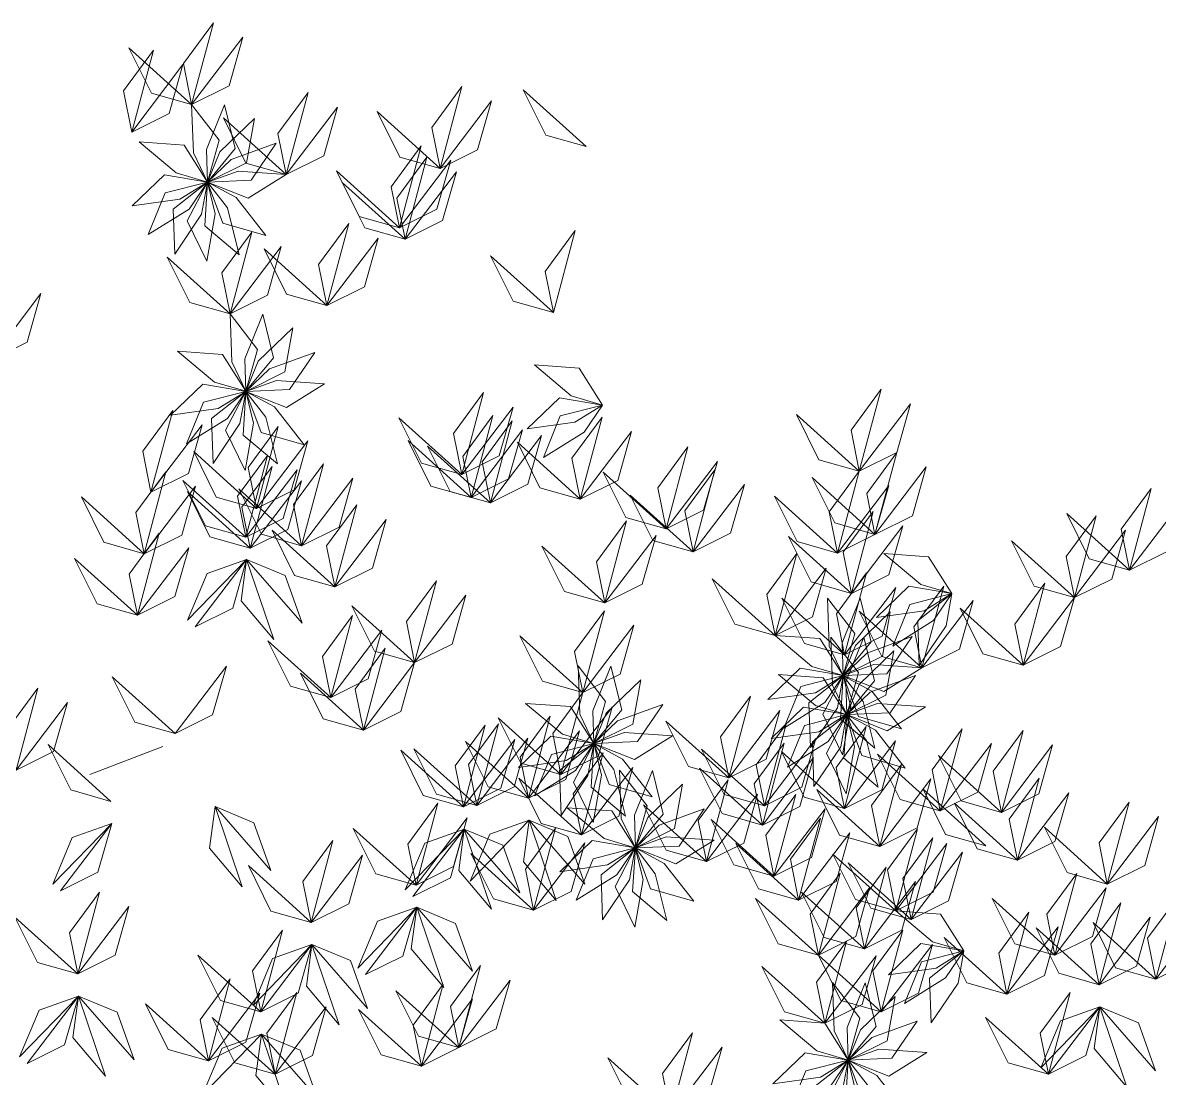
# Model space of a CAD drawing. Header units: inches. Extents: x 4350 to 28384, y -6772 to 993.
# Drawn here: x 15217.2 to 15297.7, y -648.5 to -573.8 of the extents above; entities that cross this region are included whole.
import ezdxf

# ---------------------------------------------------------------- set-up
doc = ezdxf.new("R2010")
doc.units = ezdxf.units.IN
doc.header["$MEASUREMENT"] = 0
doc.layers.add('ARREDAMENTO', color=2, linetype='Continuous', lineweight=18)

# ---------------------------------------------------------------- blocks, each defined once
blk = doc.blocks.new('jacaranda')
at = {"layer": 'ARREDAMENTO', "linetype": 'Continuous'}
blk.add_line((14144.752, 19555.061), (14139.572, 19553.073), dxfattribs=at)
at = {"layer": 'ARREDAMENTO', "lineweight": 0}
for points in [[(14146.787, 19600.519), (14146.202, 19603.426), (14148.33, 19606.316), (14146.787, 19600.519)], [(14146.787, 19600.519), (14149.441, 19601.84), (14150.418, 19605.293), (14146.787, 19600.519)], [(14142.539, 19598.576), (14141.955, 19601.482), (14144.082, 19604.372), (14142.539, 19598.576)], [(14146.787, 19600.519), (14143.935, 19601.326), (14142.335, 19604.538), (14146.787, 19600.519)], [(14142.539, 19598.576), (14145.193, 19599.897), (14146.17, 19603.35), (14142.539, 19598.576)], [(14153.487, 19595.568), (14152.902, 19598.474), (14155.029, 19601.364), (14153.487, 19595.568)], [(14164.391, 19596), (14163.806, 19598.906), (14165.934, 19601.796), (14164.391, 19596)], [(14174.727, 19597.547), (14171.875, 19598.354), (14170.275, 19601.567), (14174.727, 19597.547)], [(14146.787, 19600.519), (14146.907, 19597.113), (14147.91, 19595.036), (14148.74, 19598.007), (14146.787, 19600.519)], [(14149.118, 19600.5), (14147.841, 19597.34), (14147.914, 19595.035), (14149.88, 19597.411), (14149.118, 19600.5)], [(14153.487, 19595.568), (14156.141, 19596.889), (14157.118, 19600.342), (14153.487, 19595.568)], [(14164.391, 19596), (14167.045, 19597.321), (14168.022, 19600.774), (14164.391, 19596)], [(14151.239, 19599.535), (14148.788, 19597.167), (14147.916, 19595.032), (14150.679, 19596.403), (14151.239, 19599.535)], [(14153.487, 19595.568), (14150.634, 19596.375), (14149.035, 19599.587), (14153.487, 19595.568)], [(14164.391, 19596), (14161.539, 19596.807), (14159.939, 19600.019), (14164.391, 19596)], [(14143.077, 19597.87), (14145.688, 19595.679), (14147.903, 19595.035), (14146.251, 19597.64), (14143.077, 19597.87)], [(14152.785, 19597.79), (14149.582, 19596.625), (14147.917, 19595.028), (14150.999, 19595.157), (14152.785, 19597.79)], [(14161.506, 19591.798), (14160.921, 19594.704), (14163.048, 19597.594), (14161.506, 19591.798)], [(14161.912, 19590.993), (14161.327, 19593.899), (14163.454, 19596.789), (14161.912, 19590.993)], [(14161.506, 19591.798), (14164.159, 19593.119), (14165.136, 19596.572), (14161.506, 19591.798)], [(14142.564, 19593.339), (14145.939, 19593.814), (14147.899, 19595.029), (14144.858, 19595.544), (14142.564, 19593.339)], [(14153.487, 19595.568), (14150.087, 19595.806), (14147.916, 19595.024), (14150.784, 19593.889), (14153.487, 19595.568)], [(14161.506, 19591.798), (14158.653, 19592.604), (14157.054, 19595.817), (14161.506, 19591.798)], [(14161.912, 19590.993), (14164.566, 19592.314), (14165.543, 19595.767), (14161.912, 19590.993)], [(14143.712, 19591.311), (14146.603, 19593.118), (14147.899, 19595.025), (14144.912, 19594.259), (14143.712, 19591.311)], [(14145.587, 19589.926), (14147.493, 19592.752), (14147.901, 19595.022), (14145.484, 19593.106), (14145.587, 19589.926)], [(14147.862, 19589.423), (14148.454, 19592.78), (14147.904, 19595.02), (14146.475, 19592.286), (14147.862, 19589.423)], [(14150.146, 19589.889), (14149.321, 19593.196), (14147.908, 19595.019), (14147.714, 19591.94), (14150.146, 19589.889)], [(14152.043, 19591.243), (14149.944, 19593.929), (14147.911, 19595.019), (14148.986, 19592.128), (14152.043, 19591.243)], [(14161.912, 19590.993), (14159.059, 19591.8), (14157.46, 19595.012), (14161.912, 19590.993)], [(14149.504, 19585.7), (14148.919, 19588.606), (14151.046, 19591.496), (14149.504, 19585.7)], [(14156.368, 19586.297), (14155.784, 19589.203), (14157.911, 19592.093), (14156.368, 19586.297)], [(14172.409, 19585.795), (14171.824, 19588.701), (14173.952, 19591.591), (14172.409, 19585.795)], [(14156.368, 19586.297), (14159.022, 19587.618), (14159.999, 19591.071), (14156.368, 19586.297)], [(14149.504, 19585.7), (14152.158, 19587.021), (14153.135, 19590.474), (14149.504, 19585.7)], [(14156.368, 19586.297), (14153.516, 19587.104), (14151.916, 19590.316), (14156.368, 19586.297)], [(14172.409, 19585.795), (14169.557, 19586.601), (14167.957, 19589.814), (14172.409, 19585.795)], [(14149.504, 19585.7), (14146.651, 19586.506), (14145.052, 19589.719), (14149.504, 19585.7)], [(14132.483, 19582.363), (14135.137, 19583.684), (14136.114, 19587.137), (14132.483, 19582.363)], [(14149.504, 19585.7), (14149.623, 19582.293), (14150.627, 19580.217), (14151.456, 19583.187), (14149.504, 19585.7)], [(14151.834, 19585.681), (14150.558, 19582.52), (14150.63, 19580.215), (14152.596, 19582.591), (14151.834, 19585.681)], [(14153.956, 19584.716), (14151.504, 19582.348), (14150.632, 19580.212), (14153.395, 19581.583), (14153.956, 19584.716)], [(14145.793, 19583.05), (14148.405, 19580.859), (14150.62, 19580.216), (14148.967, 19582.82), (14145.793, 19583.05)], [(14155.501, 19582.971), (14152.298, 19581.805), (14150.633, 19580.208), (14153.715, 19580.337), (14155.501, 19582.971)], [(14171.068, 19582.079), (14173.679, 19579.888), (14175.894, 19579.245), (14174.241, 19581.849), (14171.068, 19582.079)], [(14156.203, 19580.749), (14152.803, 19580.986), (14150.633, 19580.205), (14153.501, 19579.069), (14156.203, 19580.749)], [(14145.28, 19578.519), (14148.655, 19578.994), (14150.616, 19580.21), (14147.574, 19580.724), (14145.28, 19578.519)], [(14146.429, 19576.492), (14149.319, 19578.298), (14150.616, 19580.206), (14147.628, 19579.439), (14146.429, 19576.492)], [(14148.303, 19575.106), (14150.209, 19577.932), (14150.617, 19580.202), (14148.2, 19578.287), (14148.303, 19575.106)], [(14150.579, 19574.603), (14151.17, 19577.96), (14150.62, 19580.2), (14149.191, 19577.467), (14150.579, 19574.603)], [(14152.862, 19575.069), (14152.038, 19578.376), (14150.624, 19580.199), (14150.43, 19577.121), (14152.862, 19575.069)], [(14154.759, 19576.424), (14152.66, 19579.11), (14150.628, 19580.2), (14151.702, 19577.309), (14154.759, 19576.424)], [(14165.925, 19574.325), (14165.34, 19577.231), (14167.467, 19580.121), (14165.925, 19574.325)], [(14194.077, 19574.559), (14193.493, 19577.466), (14195.62, 19580.356), (14194.077, 19574.559)], [(14170.554, 19577.549), (14173.93, 19578.023), (14175.89, 19579.239), (14172.849, 19579.753), (14170.554, 19577.549)], [(14194.077, 19574.559), (14196.731, 19575.88), (14197.708, 19579.333), (14194.077, 19574.559)], [(14143.905, 19573.068), (14143.32, 19575.974), (14145.447, 19578.864), (14143.905, 19573.068)], [(14165.925, 19574.325), (14168.578, 19575.646), (14169.555, 19579.099), (14165.925, 19574.325)], [(14166.581, 19572.702), (14165.996, 19575.609), (14168.123, 19578.499), (14166.581, 19572.702)], [(14171.703, 19575.521), (14174.594, 19577.327), (14175.89, 19579.235), (14172.902, 19578.468), (14171.703, 19575.521)], [(14194.077, 19574.559), (14191.225, 19575.366), (14189.625, 19578.579), (14194.077, 19574.559)], [(14143.905, 19573.068), (14146.559, 19574.389), (14147.536, 19577.842), (14143.905, 19573.068)], [(14151.384, 19571.923), (14150.799, 19574.829), (14152.926, 19577.719), (14151.384, 19571.923)], [(14165.925, 19574.325), (14163.072, 19575.132), (14161.473, 19578.344), (14165.925, 19574.325)], [(14167.947, 19572.318), (14167.362, 19575.224), (14169.49, 19578.114), (14167.947, 19572.318)], [(14174.313, 19572.584), (14173.728, 19575.49), (14175.856, 19578.38), (14174.313, 19572.584)], [(14166.581, 19572.702), (14169.234, 19574.023), (14170.211, 19577.477), (14166.581, 19572.702)], [(14167.947, 19572.318), (14170.601, 19573.639), (14171.578, 19577.092), (14167.947, 19572.318)], [(14174.313, 19572.584), (14176.967, 19573.905), (14177.944, 19577.358), (14174.313, 19572.584)], [(14151.384, 19571.923), (14154.037, 19573.244), (14155.014, 19576.697), (14151.384, 19571.923)], [(14166.581, 19572.702), (14163.728, 19573.509), (14162.129, 19576.722), (14166.581, 19572.702)], [(14167.947, 19572.318), (14165.095, 19573.124), (14163.495, 19576.337), (14167.947, 19572.318)], [(14174.313, 19572.584), (14171.461, 19573.391), (14169.861, 19576.603), (14174.313, 19572.584)], [(14180.396, 19570.476), (14179.811, 19573.382), (14181.938, 19576.272), (14180.396, 19570.476)], [(14151.384, 19571.923), (14148.531, 19572.729), (14146.931, 19575.942), (14151.384, 19571.923)], [(14150.62, 19569.881), (14150.035, 19572.787), (14152.163, 19575.677), (14150.62, 19569.881)], [(14180.396, 19570.476), (14183.049, 19571.797), (14184.026, 19575.25), (14180.396, 19570.476)], [(14195.189, 19570.084), (14194.604, 19572.99), (14196.731, 19575.88), (14195.189, 19570.084)], [(14143.426, 19568.717), (14142.841, 19571.623), (14144.968, 19574.513), (14143.426, 19568.717)], [(14150.937, 19569.102), (14150.352, 19572.008), (14152.48, 19574.898), (14150.937, 19569.102)], [(14150.62, 19569.881), (14153.274, 19571.202), (14154.251, 19574.655), (14150.62, 19569.881)], [(14154.58, 19569.284), (14153.995, 19572.19), (14156.122, 19575.08), (14154.58, 19569.284)], [(14180.396, 19570.476), (14177.543, 19571.283), (14175.943, 19574.495), (14180.396, 19570.476)], [(14182.313, 19568.853), (14181.729, 19571.759), (14183.856, 19574.649), (14182.313, 19568.853)], [(14192.535, 19568.763), (14191.95, 19571.669), (14194.077, 19574.559), (14192.535, 19568.763)], [(14195.189, 19570.084), (14197.843, 19571.405), (14198.82, 19574.858), (14195.189, 19570.084)], [(14150.62, 19569.881), (14147.767, 19570.688), (14146.168, 19573.9), (14150.62, 19569.881)], [(14150.937, 19569.102), (14153.591, 19570.423), (14154.568, 19573.876), (14150.937, 19569.102)], [(14154.58, 19569.284), (14157.234, 19570.605), (14158.211, 19574.058), (14154.58, 19569.284)], [(14195.189, 19570.084), (14192.336, 19570.891), (14190.737, 19574.103), (14195.189, 19570.084)], [(14143.426, 19568.717), (14146.08, 19570.038), (14147.057, 19573.491), (14143.426, 19568.717)], [(14150.937, 19569.102), (14148.085, 19569.909), (14146.485, 19573.121), (14150.937, 19569.102)], [(14154.58, 19569.284), (14151.727, 19570.091), (14150.128, 19573.303), (14154.58, 19569.284)], [(14182.313, 19568.853), (14179.461, 19569.66), (14177.861, 19572.872), (14182.313, 19568.853)], [(14182.313, 19568.853), (14184.967, 19570.174), (14185.944, 19573.627), (14182.313, 19568.853)], [(14192.535, 19568.763), (14195.189, 19570.084), (14196.166, 19573.537), (14192.535, 19568.763)], [(14213.224, 19567.547), (14212.639, 19570.454), (14214.766, 19573.344), (14213.224, 19567.547)], [(14143.426, 19568.717), (14140.573, 19569.524), (14138.974, 19572.736), (14143.426, 19568.717)], [(14156.935, 19566.373), (14156.35, 19569.279), (14158.477, 19572.169), (14156.935, 19566.373)], [(14192.535, 19568.763), (14189.682, 19569.57), (14188.083, 19572.782), (14192.535, 19568.763)], [(14213.224, 19567.547), (14215.878, 19568.868), (14216.855, 19572.321), (14213.224, 19567.547)], [(14193.521, 19565.907), (14192.936, 19568.813), (14195.063, 19571.703), (14193.521, 19565.907)], [(14209.316, 19565.602), (14208.731, 19568.508), (14210.859, 19571.398), (14209.316, 19565.602)], [(14213.224, 19567.547), (14210.371, 19568.354), (14208.772, 19571.567), (14213.224, 19567.547)], [(14156.935, 19566.373), (14159.588, 19567.694), (14160.565, 19571.147), (14156.935, 19566.373)], [(14176.055, 19565.239), (14175.47, 19568.145), (14177.597, 19571.035), (14176.055, 19565.239)], [(14193.521, 19565.907), (14196.175, 19567.228), (14197.152, 19570.681), (14193.521, 19565.907)], [(14142.947, 19564.366), (14142.362, 19567.272), (14144.49, 19570.162), (14142.947, 19564.366)], [(14156.935, 19566.373), (14154.082, 19567.18), (14152.482, 19570.392), (14156.935, 19566.373)], [(14176.055, 19565.239), (14178.709, 19566.56), (14179.686, 19570.013), (14176.055, 19565.239)], [(14193.521, 19565.907), (14190.668, 19566.714), (14189.069, 19569.926), (14193.521, 19565.907)], [(14209.316, 19565.602), (14206.464, 19566.409), (14204.864, 19569.621), (14209.316, 19565.602)], [(14209.316, 19565.602), (14211.97, 19566.923), (14212.947, 19570.376), (14209.316, 19565.602)], [(14142.947, 19564.366), (14145.601, 19565.687), (14146.578, 19569.14), (14142.947, 19564.366)], [(14176.055, 19565.239), (14173.202, 19566.045), (14171.603, 19569.258), (14176.055, 19565.239)], [(14142.947, 19564.366), (14140.095, 19565.172), (14138.495, 19568.385), (14142.947, 19564.366)], [(14150.672, 19568.314), (14147.88, 19567.319), (14146.499, 19564.007), (14150.672, 19568.314)], [(14147.042, 19563.54), (14149.695, 19564.861), (14150.672, 19568.314), (14147.042, 19563.54)], [(14150.672, 19568.314), (14150.283, 19565.375), (14152.598, 19562.634), (14150.672, 19568.314)], [(14150.672, 19568.314), (14153.408, 19567.173), (14154.614, 19563.793), (14150.672, 19568.314)], [(14188.11, 19562.928), (14187.525, 19565.835), (14189.652, 19568.725), (14188.11, 19562.928)], [(14195.818, 19568.734), (14198.429, 19566.543), (14200.644, 19565.9), (14198.992, 19568.504), (14195.818, 19568.734)], [(14188.11, 19562.928), (14190.764, 19564.249), (14191.741, 19567.702), (14188.11, 19562.928)], [(14193.042, 19561.556), (14192.457, 19564.462), (14194.585, 19567.352), (14193.042, 19561.556)], [(14162.583, 19560.999), (14161.998, 19563.905), (14164.125, 19566.795), (14162.583, 19560.999)], [(14188.11, 19562.928), (14185.257, 19563.735), (14183.658, 19566.947), (14188.11, 19562.928)], [(14195.305, 19564.204), (14198.68, 19564.678), (14200.64, 19565.894), (14197.599, 19566.408), (14195.305, 19564.204)], [(14198.52, 19560.627), (14197.935, 19563.533), (14200.062, 19566.423), (14198.52, 19560.627)], [(14205.686, 19560.828), (14205.101, 19563.734), (14207.228, 19566.624), (14205.686, 19560.828)], [(14162.583, 19560.999), (14165.237, 19562.32), (14166.214, 19565.773), (14162.583, 19560.999)], [(14193.042, 19561.556), (14195.696, 19562.877), (14196.673, 19566.33), (14193.042, 19561.556)], [(14196.454, 19562.176), (14199.344, 19563.982), (14200.641, 19565.89), (14197.653, 19565.123), (14196.454, 19562.176)], [(14198.328, 19560.791), (14200.234, 19563.616), (14200.642, 19565.887), (14198.225, 19563.971), (14198.328, 19560.791)], [(14205.686, 19560.828), (14208.339, 19562.149), (14209.316, 19565.602), (14205.686, 19560.828)], [(14162.583, 19560.999), (14159.73, 19561.805), (14158.131, 19565.018), (14162.583, 19560.999)], [(14193.042, 19561.556), (14190.19, 19562.363), (14188.59, 19565.575), (14193.042, 19561.556)], [(14191.82, 19565.578), (14191.939, 19562.172), (14192.943, 19560.095), (14193.773, 19563.066), (14191.82, 19565.578)], [(14194.151, 19565.559), (14192.874, 19562.399), (14192.947, 19560.093), (14194.913, 19562.47), (14194.151, 19565.559)], [(14198.52, 19560.627), (14201.173, 19561.948), (14202.15, 19565.401), (14198.52, 19560.627)], [(14205.686, 19560.828), (14202.833, 19561.635), (14201.233, 19564.847), (14205.686, 19560.828)], [(14156.635, 19558.534), (14156.05, 19561.44), (14158.177, 19564.33), (14156.635, 19558.534)], [(14174.488, 19558.875), (14173.903, 19561.781), (14176.03, 19564.671), (14174.488, 19558.875)], [(14196.272, 19564.594), (14193.82, 19562.226), (14192.949, 19560.091), (14195.712, 19561.462), (14196.272, 19564.594)], [(14198.52, 19560.627), (14195.667, 19561.434), (14194.068, 19564.646), (14198.52, 19560.627)], [(14156.635, 19558.534), (14159.288, 19559.855), (14160.265, 19563.308), (14156.635, 19558.534)], [(14174.488, 19558.875), (14177.141, 19560.196), (14178.118, 19563.649), (14174.488, 19558.875)], [(14156.635, 19558.534), (14153.782, 19559.34), (14152.183, 19562.553), (14156.635, 19558.534)], [(14174.488, 19558.875), (14171.635, 19559.681), (14170.036, 19562.894), (14174.488, 19558.875)], [(14188.11, 19562.928), (14190.721, 19560.738), (14192.936, 19560.094), (14191.284, 19562.699), (14188.11, 19562.928)], [(14192.066, 19562.812), (14192.185, 19559.406), (14193.189, 19557.329), (14194.019, 19560.3), (14192.066, 19562.812)], [(14197.818, 19562.849), (14194.615, 19561.683), (14192.95, 19560.087), (14196.032, 19560.216), (14197.818, 19562.849)], [(14194.396, 19562.793), (14193.12, 19559.633), (14193.192, 19557.327), (14195.159, 19559.704), (14194.396, 19562.793)], [(14158.952, 19556.224), (14158.367, 19559.131), (14160.495, 19562.021), (14158.952, 19556.224)], [(14196.518, 19561.828), (14194.066, 19559.46), (14193.195, 19557.324), (14195.957, 19558.696), (14196.518, 19561.828)], [(14145.617, 19555.978), (14148.271, 19557.299), (14149.248, 19560.752), (14145.617, 19555.978)], [(14158.952, 19556.224), (14161.606, 19557.545), (14162.583, 19560.999), (14158.952, 19556.224)], [(14174.156, 19560.767), (14174.276, 19557.361), (14175.279, 19555.284), (14176.109, 19558.255), (14174.156, 19560.767)], [(14198.52, 19560.627), (14195.12, 19560.865), (14192.949, 19560.083), (14195.817, 19558.948), (14198.52, 19560.627)], [(14145.617, 19555.978), (14142.765, 19556.785), (14141.165, 19559.997), (14145.617, 19555.978)], [(14158.952, 19556.224), (14156.099, 19557.031), (14154.5, 19560.244), (14158.952, 19556.224)], [(14176.487, 19560.748), (14175.21, 19557.588), (14175.283, 19555.282), (14177.249, 19557.659), (14176.487, 19560.748)], [(14187.596, 19558.398), (14190.972, 19558.872), (14192.932, 19560.088), (14189.891, 19560.603), (14187.596, 19558.398)], [(14188.356, 19560.162), (14190.967, 19557.971), (14193.182, 19557.328), (14191.529, 19559.932), (14188.356, 19560.162)], [(14188.745, 19556.37), (14191.636, 19558.176), (14192.932, 19560.084), (14189.945, 19559.317), (14188.745, 19556.37)], [(14190.62, 19554.985), (14192.525, 19557.811), (14192.934, 19560.081), (14190.516, 19558.165), (14190.62, 19554.985)], [(14192.895, 19554.482), (14193.487, 19557.838), (14192.937, 19560.079), (14191.508, 19557.345), (14192.895, 19554.482)], [(14195.179, 19554.948), (14194.354, 19558.255), (14192.94, 19560.078), (14192.746, 19556.999), (14195.179, 19554.948)], [(14197.075, 19556.302), (14194.977, 19558.988), (14192.944, 19560.078), (14194.019, 19557.187), (14197.075, 19556.302)], [(14198.063, 19560.083), (14194.86, 19558.917), (14193.195, 19557.321), (14196.277, 19557.45), (14198.063, 19560.083)], [(14134.35, 19553.398), (14133.765, 19556.304), (14135.893, 19559.194), (14134.35, 19553.398)], [(14178.608, 19559.783), (14176.157, 19557.415), (14175.285, 19555.279), (14178.048, 19556.651), (14178.608, 19559.783)], [(14172.945, 19553.078), (14172.36, 19555.985), (14174.488, 19558.875), (14172.945, 19553.078)], [(14184.828, 19552.837), (14184.243, 19555.743), (14186.371, 19558.633), (14184.828, 19552.837)], [(14134.35, 19553.398), (14137.004, 19554.719), (14137.981, 19558.172), (14134.35, 19553.398)], [(14170.446, 19558.117), (14173.057, 19555.926), (14175.272, 19555.283), (14173.62, 19557.887), (14170.446, 19558.117)], [(14172.945, 19553.078), (14175.599, 19554.4), (14176.576, 19557.853), (14172.945, 19553.078)], [(14180.154, 19558.038), (14176.951, 19556.872), (14175.286, 19555.276), (14178.368, 19555.405), (14180.154, 19558.038)], [(14184.828, 19552.837), (14187.482, 19554.158), (14188.459, 19557.611), (14184.828, 19552.837)], [(14187.842, 19555.632), (14191.217, 19556.106), (14193.178, 19557.322), (14190.136, 19557.836), (14187.842, 19555.632)], [(14198.765, 19557.861), (14195.365, 19558.098), (14193.195, 19557.317), (14196.063, 19556.181), (14198.765, 19557.861)], [(14172.945, 19553.078), (14170.093, 19553.885), (14168.493, 19557.098), (14172.945, 19553.078)], [(14170.64, 19551.408), (14170.056, 19554.314), (14172.183, 19557.204), (14170.64, 19551.408)], [(14184.828, 19552.837), (14181.976, 19553.643), (14180.376, 19556.856), (14184.828, 19552.837)], [(14188.991, 19553.604), (14191.881, 19555.41), (14193.178, 19557.318), (14190.19, 19556.551), (14188.991, 19553.604)], [(14190.865, 19552.219), (14192.771, 19555.044), (14193.179, 19557.315), (14190.762, 19555.399), (14190.865, 19552.219)], [(14193.141, 19551.716), (14193.733, 19555.072), (14193.182, 19557.312), (14191.753, 19554.579), (14193.141, 19551.716)], [(14195.424, 19552.182), (14194.6, 19555.489), (14193.186, 19557.311), (14192.992, 19554.233), (14195.424, 19552.182)], [(14197.321, 19553.536), (14195.223, 19556.222), (14193.19, 19557.312), (14194.265, 19554.421), (14197.321, 19553.536)], [(14166.045, 19550.785), (14165.46, 19553.691), (14167.587, 19556.581), (14166.045, 19550.785)], [(14166.981, 19550.875), (14166.396, 19553.781), (14168.524, 19556.671), (14166.981, 19550.875)], [(14170.64, 19551.408), (14173.294, 19552.729), (14174.271, 19556.182), (14170.64, 19551.408)], [(14180.856, 19555.816), (14177.456, 19556.053), (14175.285, 19555.272), (14178.153, 19554.136), (14180.856, 19555.816)], [(14187.366, 19550.856), (14186.781, 19553.762), (14188.909, 19556.652), (14187.366, 19550.856)], [(14193.022, 19550.679), (14192.437, 19553.585), (14194.564, 19556.475), (14193.022, 19550.679)], [(14199.82, 19550.508), (14199.235, 19553.414), (14201.363, 19556.304), (14199.82, 19550.508)], [(14204.145, 19550.399), (14203.56, 19553.306), (14205.688, 19556.196), (14204.145, 19550.399)], [(14141.072, 19551.177), (14138.22, 19551.984), (14136.62, 19555.196), (14141.072, 19551.177)], [(14166.045, 19550.785), (14168.699, 19552.106), (14169.676, 19555.559), (14166.045, 19550.785)], [(14170.64, 19551.408), (14167.788, 19552.215), (14166.188, 19555.427), (14170.64, 19551.408)], [(14166.981, 19550.875), (14169.635, 19552.196), (14170.612, 19555.649), (14166.981, 19550.875)], [(14169.933, 19553.587), (14173.308, 19554.061), (14175.268, 19555.277), (14172.227, 19555.791), (14169.933, 19553.587)], [(14171.081, 19551.559), (14173.972, 19553.365), (14175.268, 19555.273), (14172.281, 19554.506), (14171.081, 19551.559)], [(14172.956, 19550.174), (14174.862, 19553), (14175.27, 19555.27), (14172.853, 19553.354), (14172.956, 19550.174)], [(14175.231, 19549.671), (14175.823, 19553.027), (14175.273, 19555.267), (14173.844, 19552.534), (14175.231, 19549.671)], [(14177.515, 19550.137), (14176.69, 19553.444), (14175.277, 19555.266), (14175.083, 19552.188), (14177.515, 19550.137)], [(14179.412, 19551.491), (14177.313, 19554.177), (14175.28, 19555.267), (14176.355, 19552.376), (14179.412, 19551.491)], [(14187.217, 19549.502), (14186.632, 19552.408), (14188.759, 19555.298), (14187.217, 19549.502)], [(14187.366, 19550.856), (14190.02, 19552.177), (14190.997, 19555.63), (14187.366, 19550.856)], [(14193.022, 19550.679), (14195.676, 19552), (14196.653, 19555.453), (14193.022, 19550.679)], [(14199.82, 19550.508), (14202.474, 19551.829), (14203.451, 19555.282), (14199.82, 19550.508)], [(14204.145, 19550.399), (14206.799, 19551.721), (14207.776, 19555.174), (14204.145, 19550.399)], [(14166.045, 19550.785), (14163.192, 19551.591), (14161.593, 19554.804), (14166.045, 19550.785)], [(14166.981, 19550.875), (14164.129, 19551.682), (14162.529, 19554.894), (14166.981, 19550.875)], [(14174.404, 19548.808), (14173.819, 19551.714), (14175.947, 19554.604), (14174.404, 19548.808)], [(14187.366, 19550.856), (14184.514, 19551.663), (14182.914, 19554.875), (14187.366, 19550.856)], [(14193.022, 19550.679), (14190.169, 19551.486), (14188.57, 19554.698), (14193.022, 19550.679)], [(14199.82, 19550.508), (14196.968, 19551.315), (14195.368, 19554.527), (14199.82, 19550.508)], [(14204.145, 19550.399), (14201.293, 19551.206), (14199.693, 19554.419), (14204.145, 19550.399)], [(14174.404, 19548.808), (14177.058, 19550.129), (14178.035, 19553.582), (14174.404, 19548.808)], [(14187.217, 19549.502), (14184.364, 19550.308), (14182.764, 19553.521), (14187.217, 19549.502)], [(14187.217, 19549.502), (14189.87, 19550.823), (14190.847, 19554.276), (14187.217, 19549.502)], [(14195.523, 19547.987), (14194.938, 19550.893), (14197.066, 19553.783), (14195.523, 19547.987)], [(14174.404, 19548.808), (14171.552, 19549.615), (14169.952, 19552.827), (14174.404, 19548.808)], [(14177.099, 19553.377), (14177.218, 19549.971), (14178.222, 19547.894), (14179.051, 19550.865), (14177.099, 19553.377)], [(14179.429, 19553.358), (14178.152, 19550.198), (14178.225, 19547.892), (14180.191, 19550.269), (14179.429, 19553.358)], [(14183.245, 19546.907), (14182.66, 19549.813), (14184.787, 19552.703), (14183.245, 19546.907)], [(14195.523, 19547.987), (14198.177, 19549.308), (14199.154, 19552.761), (14195.523, 19547.987)], [(14205.286, 19547.019), (14204.702, 19549.925), (14206.829, 19552.815), (14205.286, 19547.019)], [(14181.55, 19552.393), (14179.099, 19550.025), (14178.227, 19547.889), (14180.99, 19549.26), (14181.55, 19552.393)], [(14195.523, 19547.987), (14192.67, 19548.794), (14191.071, 19552.006), (14195.523, 19547.987)], [(14203.049, 19548.033), (14200.196, 19548.839), (14198.597, 19552.052), (14203.049, 19548.033)], [(14183.245, 19546.907), (14185.899, 19548.228), (14186.876, 19551.681), (14183.245, 19546.907)], [(14188.036, 19545.878), (14187.451, 19548.784), (14189.579, 19551.674), (14188.036, 19545.878)], [(14205.286, 19547.019), (14207.94, 19548.34), (14208.917, 19551.793), (14205.286, 19547.019)], [(14211.647, 19545.325), (14211.062, 19548.231), (14213.19, 19551.121), (14211.647, 19545.325)], [(14148.444, 19550.804), (14148.055, 19547.865), (14150.37, 19545.123), (14148.444, 19550.804)], [(14148.444, 19550.804), (14151.18, 19549.663), (14152.386, 19546.283), (14148.444, 19550.804)], [(14162.681, 19545.246), (14162.096, 19548.152), (14164.224, 19551.042), (14162.681, 19545.246)], [(14162.681, 19545.246), (14162.096, 19548.152), (14164.224, 19551.042), (14162.681, 19545.246)], [(14173.388, 19550.727), (14175.999, 19548.536), (14178.214, 19547.893), (14176.562, 19550.497), (14173.388, 19550.727)], [(14183.096, 19550.648), (14179.893, 19549.482), (14178.228, 19547.886), (14181.31, 19548.014), (14183.096, 19550.648)], [(14183.245, 19546.907), (14180.392, 19547.713), (14178.793, 19550.926), (14183.245, 19546.907)], [(14188.036, 19545.878), (14190.69, 19547.199), (14191.667, 19550.652), (14188.036, 19545.878)], [(14205.286, 19547.019), (14202.434, 19547.825), (14200.834, 19551.038), (14205.286, 19547.019)], [(14141.124, 19549.61), (14138.332, 19548.615), (14136.951, 19545.303), (14141.124, 19549.61)], [(14137.494, 19544.836), (14140.147, 19546.157), (14141.124, 19549.61), (14137.494, 19544.836)], [(14162.681, 19545.246), (14165.335, 19546.567), (14166.312, 19550.02), (14162.681, 19545.246)], [(14162.681, 19545.246), (14165.335, 19546.567), (14166.312, 19550.02), (14162.681, 19545.246)], [(14170.693, 19549.841), (14167.9, 19548.846), (14166.519, 19545.534), (14170.693, 19549.841)], [(14170.693, 19549.841), (14170.303, 19546.903), (14172.619, 19544.161), (14170.693, 19549.841)], [(14170.693, 19549.841), (14173.429, 19548.7), (14174.634, 19545.32), (14170.693, 19549.841)], [(14188.036, 19545.878), (14185.184, 19546.685), (14183.584, 19549.897), (14188.036, 19545.878)], [(14189.782, 19544.183), (14189.197, 19547.089), (14191.324, 19549.979), (14189.782, 19544.183)], [(14189.782, 19544.183), (14189.197, 19547.089), (14191.324, 19549.979), (14189.782, 19544.183)], [(14211.647, 19545.325), (14214.301, 19546.646), (14215.278, 19550.099), (14211.647, 19545.325)], [(14162.681, 19545.246), (14159.829, 19546.052), (14158.229, 19549.265), (14162.681, 19545.246)], [(14162.681, 19545.246), (14159.829, 19546.052), (14158.229, 19549.265), (14162.681, 19545.246)], [(14166.097, 19549.218), (14163.305, 19548.222), (14161.923, 19544.91), (14166.097, 19549.218)], [(14162.466, 19544.443), (14165.12, 19545.765), (14166.097, 19549.218), (14162.466, 19544.443)], [(14166.097, 19549.218), (14165.708, 19546.279), (14168.023, 19543.537), (14166.097, 19549.218)], [(14166.097, 19549.218), (14168.833, 19548.077), (14170.039, 19544.696), (14166.097, 19549.218)], [(14171.013, 19543.476), (14170.428, 19546.382), (14172.556, 19549.272), (14171.013, 19543.476)], [(14189.782, 19544.183), (14192.436, 19545.504), (14193.413, 19548.957), (14189.782, 19544.183)], [(14189.782, 19544.183), (14192.436, 19545.504), (14193.413, 19548.957), (14189.782, 19544.183)], [(14196.657, 19543.428), (14196.072, 19546.334), (14198.199, 19549.224), (14196.657, 19543.428)], [(14211.647, 19545.325), (14208.795, 19546.131), (14207.195, 19549.344), (14211.647, 19545.325)], [(14155.256, 19542.605), (14154.671, 19545.511), (14156.798, 19548.401), (14155.256, 19542.605)], [(14171.013, 19543.476), (14173.667, 19544.797), (14174.644, 19548.25), (14171.013, 19543.476)], [(14172.875, 19546.197), (14176.25, 19546.671), (14178.21, 19547.887), (14175.169, 19548.401), (14172.875, 19546.197)], [(14174.024, 19544.169), (14176.914, 19545.975), (14178.21, 19547.883), (14175.223, 19547.116), (14174.024, 19544.169)], [(14175.898, 19542.784), (14177.804, 19545.609), (14178.212, 19547.88), (14175.795, 19545.964), (14175.898, 19542.784)], [(14178.174, 19542.28), (14178.765, 19545.637), (14178.215, 19547.877), (14176.786, 19545.144), (14178.174, 19542.28)], [(14180.457, 19542.746), (14179.632, 19546.054), (14178.219, 19547.876), (14178.025, 19544.798), (14180.457, 19542.746)], [(14182.354, 19544.101), (14180.255, 19546.787), (14178.222, 19547.877), (14179.297, 19544.986), (14182.354, 19544.101)], [(14183.798, 19548.426), (14180.398, 19548.663), (14178.228, 19547.882), (14181.095, 19546.746), (14183.798, 19548.426)], [(14189.782, 19544.183), (14186.929, 19544.99), (14185.33, 19548.202), (14189.782, 19544.183)], [(14189.782, 19544.183), (14186.929, 19544.99), (14185.33, 19548.202), (14189.782, 19544.183)], [(14196.657, 19543.428), (14199.311, 19544.749), (14200.288, 19548.202), (14196.657, 19543.428)], [(14197.754, 19542.806), (14197.169, 19545.712), (14199.297, 19548.602), (14197.754, 19542.806)], [(14155.256, 19542.605), (14157.91, 19543.926), (14158.887, 19547.379), (14155.256, 19542.605)], [(14171.013, 19543.476), (14168.161, 19544.282), (14166.561, 19547.495), (14171.013, 19543.476)], [(14196.657, 19543.428), (14193.804, 19544.235), (14192.205, 19547.447), (14196.657, 19543.428)], [(14197.754, 19542.806), (14200.408, 19544.127), (14201.385, 19547.58), (14197.754, 19542.806)], [(14155.256, 19542.605), (14152.403, 19543.412), (14150.804, 19546.624), (14155.256, 19542.605)], [(14197.754, 19542.806), (14194.902, 19543.612), (14193.302, 19546.825), (14197.754, 19542.806)], [(14194.44, 19540.725), (14193.855, 19543.632), (14195.983, 19546.522), (14194.44, 19540.725)], [(14191.179, 19540.288), (14190.594, 19543.194), (14192.721, 19546.084), (14191.179, 19540.288)], [(14194.44, 19540.725), (14197.094, 19542.046), (14198.071, 19545.499), (14194.44, 19540.725)], [(14207.94, 19540.282), (14207.355, 19543.188), (14209.483, 19546.078), (14207.94, 19540.282)], [(14138.715, 19538.959), (14138.13, 19541.865), (14140.257, 19544.755), (14138.715, 19538.959)], [(14194.44, 19540.725), (14191.588, 19541.532), (14189.988, 19544.744), (14194.44, 19540.725)], [(14191.179, 19540.288), (14193.832, 19541.609), (14194.809, 19545.062), (14191.179, 19540.288)], [(14207.94, 19540.282), (14210.594, 19541.603), (14211.571, 19545.056), (14207.94, 19540.282)], [(14191.179, 19540.288), (14188.326, 19541.094), (14186.726, 19544.307), (14191.179, 19540.288)], [(14207.94, 19540.282), (14205.088, 19541.088), (14203.488, 19544.301), (14207.94, 19540.282)], [(14211.061, 19538.194), (14210.476, 19541.1), (14212.604, 19543.99), (14211.061, 19538.194)], [(14215.091, 19538.582), (14214.506, 19541.488), (14216.634, 19544.378), (14215.091, 19538.582)], [(14138.715, 19538.959), (14141.369, 19540.28), (14142.346, 19543.733), (14138.715, 19538.959)], [(14162.734, 19543.679), (14159.941, 19542.683), (14158.56, 19539.371), (14162.734, 19543.679)], [(14159.103, 19538.905), (14161.757, 19540.226), (14162.734, 19543.679), (14159.103, 19538.905)], [(14162.734, 19543.679), (14162.344, 19540.74), (14164.659, 19537.998), (14162.734, 19543.679)], [(14162.734, 19543.679), (14165.47, 19542.538), (14166.675, 19539.158), (14162.734, 19543.679)], [(14196.657, 19543.428), (14199.268, 19541.237), (14201.483, 19540.594), (14199.831, 19543.198), (14196.657, 19543.428)], [(14204.541, 19537.529), (14203.957, 19540.435), (14206.084, 19543.325), (14204.541, 19537.529)], [(14215.091, 19538.582), (14217.745, 19539.903), (14218.722, 19543.356), (14215.091, 19538.582)], [(14138.715, 19538.959), (14135.862, 19539.766), (14134.263, 19542.978), (14138.715, 19538.959)], [(14204.541, 19537.529), (14207.195, 19538.85), (14208.172, 19542.303), (14204.541, 19537.529)], [(14215.091, 19538.582), (14212.239, 19539.389), (14210.639, 19542.601), (14215.091, 19538.582)], [(14211.061, 19538.194), (14213.715, 19539.515), (14214.692, 19542.968), (14211.061, 19538.194)], [(14151.677, 19536.264), (14151.092, 19539.17), (14153.22, 19542.06), (14151.677, 19536.264)], [(14195.631, 19536.269), (14195.046, 19539.175), (14197.173, 19542.065), (14195.631, 19536.269)], [(14204.541, 19537.529), (14201.689, 19538.336), (14200.089, 19541.548), (14204.541, 19537.529)], [(14211.061, 19538.194), (14208.209, 19539), (14206.609, 19542.213), (14211.061, 19538.194)], [(14155.308, 19541.038), (14152.516, 19540.042), (14151.134, 19536.73), (14155.308, 19541.038)], [(14151.677, 19536.264), (14154.331, 19537.585), (14155.308, 19541.038), (14151.677, 19536.264)], [(14155.308, 19541.038), (14154.919, 19538.099), (14157.234, 19535.358), (14155.308, 19541.038)], [(14155.308, 19541.038), (14158.044, 19539.897), (14159.25, 19536.517), (14155.308, 19541.038)], [(14191.635, 19535.466), (14191.05, 19538.372), (14193.177, 19541.262), (14191.635, 19535.466)], [(14195.631, 19536.269), (14198.284, 19537.59), (14199.261, 19541.043), (14195.631, 19536.269)], [(14196.143, 19538.898), (14199.519, 19539.372), (14201.479, 19540.588), (14198.438, 19541.102), (14196.143, 19538.898)], [(14151.677, 19536.264), (14148.825, 19537.07), (14147.225, 19540.283), (14151.677, 19536.264)], [(14195.631, 19536.269), (14192.778, 19537.075), (14191.179, 19540.288), (14195.631, 19536.269)], [(14191.635, 19535.466), (14194.289, 19536.787), (14195.266, 19540.24), (14191.635, 19535.466)], [(14197.292, 19536.87), (14200.183, 19538.676), (14201.479, 19540.584), (14198.492, 19539.817), (14197.292, 19536.87)], [(14199.167, 19535.485), (14201.072, 19538.31), (14201.481, 19540.581), (14199.064, 19538.665), (14199.167, 19535.485)], [(14165.713, 19533.749), (14165.128, 19536.655), (14167.255, 19539.545), (14165.713, 19533.749)], [(14191.635, 19535.466), (14188.782, 19536.273), (14187.183, 19539.485), (14191.635, 19535.466)], [(14147.98, 19532.81), (14147.395, 19535.716), (14149.522, 19538.606), (14147.98, 19532.81)], [(14163.059, 19532.428), (14162.474, 19535.334), (14164.601, 19538.224), (14163.059, 19532.428)], [(14165.713, 19533.749), (14168.367, 19535.07), (14169.344, 19538.523), (14165.713, 19533.749)], [(14192.172, 19538.346), (14192.291, 19534.939), (14193.295, 19532.863), (14194.124, 19535.833), (14192.172, 19538.346)], [(14194.502, 19538.327), (14193.225, 19535.166), (14193.298, 19532.861), (14195.264, 19535.237), (14194.502, 19538.327)], [(14147.98, 19532.81), (14150.633, 19534.131), (14151.61, 19537.584), (14147.98, 19532.81)], [(14152.693, 19531.857), (14152.108, 19534.763), (14154.235, 19537.653), (14152.693, 19531.857)], [(14165.713, 19533.749), (14162.86, 19534.556), (14161.261, 19537.768), (14165.713, 19533.749)], [(14207.483, 19531.852), (14206.898, 19534.759), (14209.025, 19537.649), (14207.483, 19531.852)], [(14138.767, 19537.392), (14135.975, 19536.397), (14134.593, 19533.085), (14138.767, 19537.392)], [(14135.137, 19532.618), (14137.79, 19533.939), (14138.767, 19537.392), (14135.137, 19532.618)], [(14138.767, 19537.392), (14138.378, 19534.453), (14140.693, 19531.712), (14138.767, 19537.392)], [(14138.767, 19537.392), (14141.503, 19536.251), (14142.709, 19532.871), (14138.767, 19537.392)], [(14147.98, 19532.81), (14145.127, 19533.617), (14143.528, 19536.829), (14147.98, 19532.81)], [(14152.693, 19531.857), (14155.347, 19533.178), (14156.324, 19536.631), (14152.693, 19531.857)], [(14163.059, 19532.428), (14165.713, 19533.749), (14166.69, 19537.202), (14163.059, 19532.428)], [(14196.623, 19537.361), (14194.172, 19534.994), (14193.3, 19532.858), (14196.063, 19534.229), (14196.623, 19537.361)], [(14211.114, 19536.627), (14208.321, 19535.631), (14206.94, 19532.319), (14211.114, 19536.627)], [(14207.483, 19531.852), (14210.137, 19533.173), (14211.114, 19536.627), (14207.483, 19531.852)], [(14207.483, 19531.852), (14210.137, 19533.173), (14211.114, 19536.627), (14207.483, 19531.852)], [(14211.114, 19536.627), (14210.724, 19533.688), (14213.039, 19530.946), (14211.114, 19536.627)], [(14211.114, 19536.627), (14213.85, 19535.486), (14215.055, 19532.105), (14211.114, 19536.627)], [(14152.693, 19531.857), (14149.84, 19532.663), (14148.241, 19535.876), (14152.693, 19531.857)], [(14163.059, 19532.428), (14160.206, 19533.235), (14158.607, 19536.447), (14163.059, 19532.428)], [(14207.483, 19531.852), (14204.63, 19532.659), (14203.031, 19535.872), (14207.483, 19531.852)], [(14188.461, 19535.696), (14191.072, 19533.505), (14193.287, 19532.862), (14191.635, 19535.466), (14188.461, 19535.696)], [(14198.169, 19535.617), (14194.966, 19534.451), (14193.301, 19532.854), (14196.383, 19532.983), (14198.169, 19535.617)], [(14151.73, 19534.697), (14148.937, 19533.701), (14147.556, 19530.389), (14151.73, 19534.697)], [(14151.73, 19534.697), (14151.34, 19531.758), (14153.656, 19529.016), (14151.73, 19534.697)], [(14151.73, 19534.697), (14154.466, 19533.556), (14155.671, 19530.176), (14151.73, 19534.697)], [(14180.726, 19528.999), (14180.141, 19531.905), (14182.269, 19534.795), (14180.726, 19528.999)], [(14180.726, 19528.999), (14183.38, 19530.32), (14184.357, 19533.773), (14180.726, 19528.999)], [(14198.871, 19533.394), (14195.471, 19533.632), (14193.301, 19532.851), (14196.168, 19531.715), (14198.871, 19533.394)], [(14180.726, 19528.999), (14177.874, 19529.806), (14176.274, 19533.018), (14180.726, 19528.999)], [(14187.948, 19531.165), (14191.323, 19531.64), (14193.283, 19532.855), (14190.242, 19533.37), (14187.948, 19531.165)], [(14189.097, 19529.138), (14191.987, 19530.944), (14193.283, 19532.852), (14190.296, 19532.085), (14189.097, 19529.138)], [(14190.971, 19527.752), (14192.877, 19530.578), (14193.285, 19532.848), (14190.868, 19530.933), (14190.971, 19527.752)], [(14193.247, 19527.249), (14193.838, 19530.606), (14193.288, 19532.846), (14191.859, 19530.113), (14193.247, 19527.249)], [(14195.53, 19527.715), (14194.705, 19531.022), (14193.292, 19532.845), (14193.098, 19529.767), (14195.53, 19527.715)], [(14197.427, 19529.07), (14195.328, 19531.756), (14193.295, 19532.846), (14194.37, 19529.954), (14197.427, 19529.07)]]:
    blk.add_lwpolyline(points, dxfattribs=at)

msp = doc.modelspace()

# ---------------------------------------------------------------- block references
at = {"layer": 'ARREDAMENTO'}
msp.add_blockref('jacaranda', (1082.354, -20180.102), dxfattribs=at)

doc.saveas('drawing.dxf')
